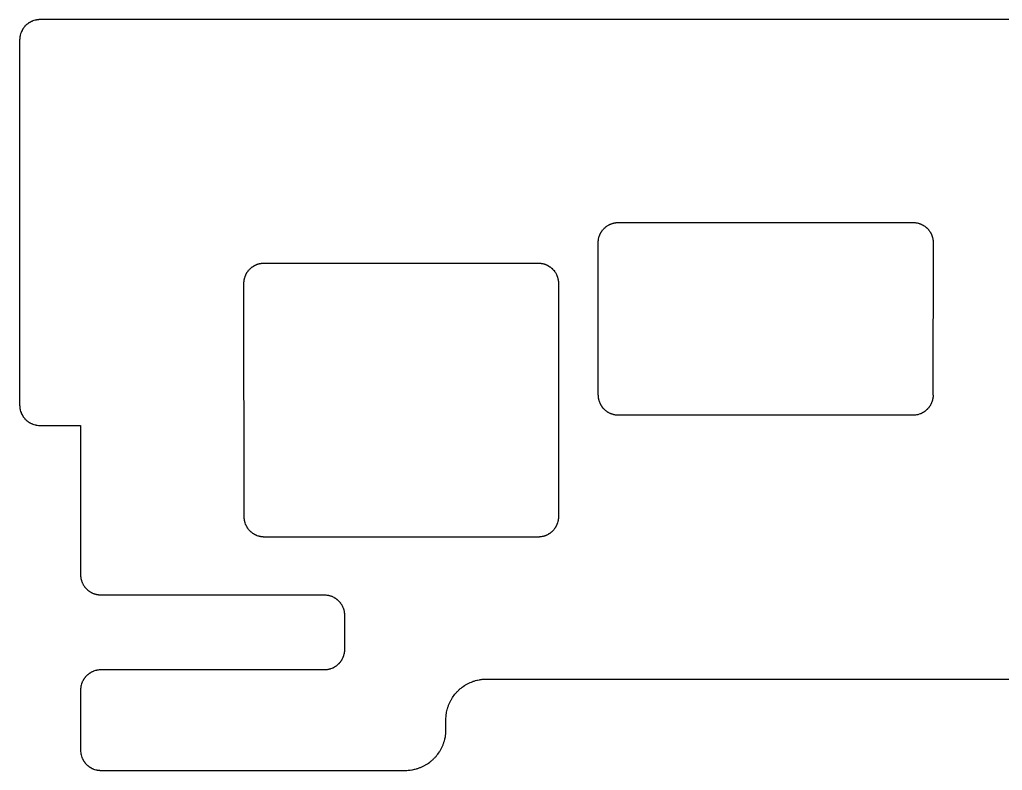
# Model space of a CAD drawing. Header units: metres. Extents: x -3 to 104, y 0 to 37.
# Drawn here: x -3 to 45.41, y 0 to 37 of the extents above; entities that cross this region are included whole.
import ezdxf

# ---------------------------------------------------------------- set-up
doc = ezdxf.new("R2010")
doc.units = ezdxf.units.M

msp = doc.modelspace()

# ---------------------------------------------------------------- linework, layer by layer
for p, q in [((-2.60156, 36.7988), (-2.62891, 36.7773)), ((-2.58789, 36.8086), (-2.60156, 36.7988)), ((-2.57324, 36.8193), (-2.58789, 36.8086)), ((-2.55957, 36.8291), (-2.57324, 36.8193)), ((-2.54492, 36.8389), (-2.55957, 36.8291)), ((-2.53027, 36.8477), (-2.54492, 36.8389)), ((-2.51465, 36.8574), (-2.53027, 36.8477)), ((-2.5, 36.8662), (-2.51465, 36.8574)), ((-2.48438, 36.875), (-2.5, 36.8662)), ((-2.46973, 36.8828), (-2.48438, 36.875)), ((-2.42285, 36.9062), (-2.46973, 36.8828)), ((-2.40625, 36.9131), (-2.42285, 36.9062)), ((-2.39062, 36.9209), (-2.40625, 36.9131)), ((-2.375, 36.9268), (-2.39062, 36.9209)), ((-2.3584, 36.9336), (-2.375, 36.9268)), ((-2.30859, 36.9512), (-2.3584, 36.9336)), ((-2.24219, 36.9707), (-2.30859, 36.9512)), ((-2.22461, 36.9746), (-2.24219, 36.9707)), ((-2.20801, 36.9785), (-2.22461, 36.9746)), ((-2.19043, 36.9814), (-2.20801, 36.9785)), ((-2.17383, 36.9844), (-2.19043, 36.9814)), ((-2.15625, 36.9873), (-2.17383, 36.9844)), ((-2.13965, 36.9902), (-2.15625, 36.9873)), ((-2.06934, 36.998), (-2.13965, 36.9902)), ((-2.05273, 36.999), (-2.06934, 36.998)), ((-2.03516, 36.999), (-2.05273, 36.999)), ((-2.01758, 37), (-2.03516, 36.999)), ((103.018, 37), (-2.01758, 37)), ((-2.95117, 36.3086), (-2.9707, 36.2422)), ((-2.93359, 36.3584), (-2.95117, 36.3086)), ((-2.92676, 36.375), (-2.93359, 36.3584)), ((-2.9209, 36.3906), (-2.92676, 36.375)), ((-2.91309, 36.4062), (-2.9209, 36.3906)), ((-2.90625, 36.4229), (-2.91309, 36.4062)), ((-2.88281, 36.4697), (-2.90625, 36.4229)), ((-2.875, 36.4844), (-2.88281, 36.4697)), ((-2.86621, 36.5), (-2.875, 36.4844)), ((-2.85742, 36.5146), (-2.86621, 36.5)), ((-2.84766, 36.5303), (-2.85742, 36.5146)), ((-2.83887, 36.5449), (-2.84766, 36.5303)), ((-2.8291, 36.5596), (-2.83887, 36.5449)), ((-2.81934, 36.5732), (-2.8291, 36.5596)), ((-2.80859, 36.5879), (-2.81934, 36.5732)), ((-2.79883, 36.6016), (-2.80859, 36.5879)), ((-2.77734, 36.6289), (-2.79883, 36.6016)), ((-2.76562, 36.6426), (-2.77734, 36.6289)), ((-2.75488, 36.6562), (-2.76562, 36.6426)), ((-2.71973, 36.6943), (-2.75488, 36.6562)), ((-2.69434, 36.7197), (-2.71973, 36.6943)), ((-2.65625, 36.7549), (-2.69434, 36.7197)), ((-2.64258, 36.7656), (-2.65625, 36.7549)), ((-2.62891, 36.7773), (-2.64258, 36.7656)), ((-2.99902, 36.0352), (-3, 36.0176)), ((-3, 36.0176), (-3, 17.9824)), ((-2.99805, 36.0693), (-2.99902, 36.0527)), ((-2.99902, 36.0527), (-2.99902, 36.0352)), ((-2.99023, 36.1396), (-2.99805, 36.0693)), ((-2.9873, 36.1562), (-2.99023, 36.1396)), ((-2.98438, 36.1738), (-2.9873, 36.1562)), ((-2.98145, 36.1904), (-2.98438, 36.1738)), ((-2.97852, 36.208), (-2.98145, 36.1904)), ((-2.97461, 36.2246), (-2.97852, 36.208)), ((-2.9707, 36.2422), (-2.97461, 36.2246)), ((25.6982, 26.6055), (25.7197, 26.6328)), ((25.7197, 26.6328), (25.7305, 26.6455)), ((25.7305, 26.6455), (25.7422, 26.6592)), ((25.7422, 26.6592), (25.7529, 26.6719)), ((25.7529, 26.6719), (25.7764, 26.6973)), ((25.7764, 26.6973), (25.8008, 26.7217)), ((25.8008, 26.7217), (25.8389, 26.7568)), ((25.8389, 26.7568), (25.8516, 26.7676)), ((25.8516, 26.7676), (25.8789, 26.7891)), ((25.8789, 26.7891), (25.8916, 26.7998)), ((25.8916, 26.7998), (25.9062, 26.8105)), ((25.9062, 26.8105), (25.9336, 26.8301)), ((25.9336, 26.8301), (25.9482, 26.8398)), ((25.9482, 26.8398), (26.0068, 26.875)), ((26.0068, 26.875), (26.0225, 26.8838)), ((26.0225, 26.8838), (26.0371, 26.8916)), ((26.0371, 26.8916), (26.0527, 26.8994)), ((26.0527, 26.8994), (26.0684, 26.9062)), ((26.0684, 26.9062), (26.084, 26.9141)), ((26.084, 26.9141), (26.1152, 26.9277)), ((26.1152, 26.9277), (26.1318, 26.9336)), ((26.1318, 26.9336), (26.1475, 26.9395)), ((26.1475, 26.9395), (26.1807, 26.9512)), ((26.1807, 26.9512), (26.1963, 26.9561)), ((26.1963, 26.9561), (26.2295, 26.9658)), ((26.2295, 26.9658), (26.2461, 26.9697)), ((26.2461, 26.9697), (26.2627, 26.9746)), ((26.2627, 26.9746), (26.2803, 26.9775)), ((26.2803, 26.9775), (26.2969, 26.9814)), ((26.2969, 26.9814), (26.3301, 26.9873)), ((26.3301, 26.9873), (26.3477, 26.9902)), ((26.3477, 26.9902), (26.3643, 26.9922)), ((26.3643, 26.9922), (26.3818, 26.9941)), ((26.3818, 26.9941), (26.3984, 26.9961)), ((26.3984, 26.9961), (26.416, 26.9971)), ((26.416, 26.9971), (26.4336, 26.999)), ((26.4336, 26.999), (26.4502, 26.999)), ((26.4502, 26.999), (26.4678, 27)), ((26.4678, 27), (41.0342, 27)), ((41.0342, 27), (41.0508, 26.999)), ((41.0508, 26.999), (41.0684, 26.999)), ((41.0684, 26.999), (41.085, 26.9971)), ((41.085, 26.9971), (41.1016, 26.9961)), ((41.1016, 26.9961), (41.1191, 26.9941)), ((41.1191, 26.9941), (41.1523, 26.9902)), ((41.1523, 26.9902), (41.1689, 26.9873)), ((41.1689, 26.9873), (41.1865, 26.9854)), ((41.1865, 26.9854), (41.2031, 26.9814)), ((41.2031, 26.9814), (41.2197, 26.9785)), ((41.2197, 26.9785), (41.2695, 26.9668)), ((41.2695, 26.9668), (41.2852, 26.9619)), ((41.2852, 26.9619), (41.3184, 26.9521)), ((41.3184, 26.9521), (41.334, 26.9463)), ((41.334, 26.9463), (41.3506, 26.9414)), ((41.3506, 26.9414), (41.3662, 26.9346)), ((41.3662, 26.9346), (41.3818, 26.9287)), ((41.3818, 26.9287), (41.3975, 26.9219)), ((41.3975, 26.9219), (41.4131, 26.916)), ((41.4131, 26.916), (41.4287, 26.9082)), ((41.4287, 26.9082), (41.4443, 26.9014)), ((41.4443, 26.9014), (41.46, 26.8936)), ((41.46, 26.8936), (41.4893, 26.8779)), ((41.4893, 26.8779), (41.5049, 26.8691)), ((41.5049, 26.8691), (41.5195, 26.8613)), ((41.5195, 26.8613), (41.5342, 26.8525)), ((41.5342, 26.8525), (41.5479, 26.8428)), ((41.5479, 26.8428), (41.5625, 26.834)), ((41.5625, 26.834), (41.5898, 26.8145)), ((41.5898, 26.8145), (41.6035, 26.8037)), ((41.6035, 26.8037), (41.6172, 26.7939)), ((41.6172, 26.7939), (41.6445, 26.7725)), ((41.6445, 26.7725), (41.6572, 26.7617)), ((41.6572, 26.7617), (41.6699, 26.75)), ((41.6699, 26.75), (41.6826, 26.7393)), ((41.6826, 26.7393), (41.6953, 26.7275)), ((41.6953, 26.7275), (41.707, 26.7158)), ((41.707, 26.7158), (41.7188, 26.7031)), ((41.7188, 26.7031), (41.7305, 26.6914)), ((41.7305, 26.6914), (41.7539, 26.666)), ((41.7539, 26.666), (41.7646, 26.6533)), ((41.7646, 26.6533), (41.7754, 26.6396)), ((41.7754, 26.6396), (41.7861, 26.627)), ((41.7861, 26.627), (41.8076, 26.5996)), ((25.5088, 26.1318), (25.5107, 26.1484)), ((25.5107, 26.1484), (25.5137, 26.166)), ((25.5137, 26.166), (25.5195, 26.1992)), ((25.5195, 26.1992), (25.5225, 26.2168)), ((25.5225, 26.2168), (25.5303, 26.25)), ((25.5303, 26.25), (25.5352, 26.2666)), ((25.5352, 26.2666), (25.5391, 26.2832)), ((25.5391, 26.2832), (25.5488, 26.3164)), ((25.5488, 26.3164), (25.5547, 26.333)), ((25.5547, 26.333), (25.5605, 26.3486)), ((25.5605, 26.3486), (25.5664, 26.3652)), ((25.5664, 26.3652), (25.5723, 26.3809)), ((25.5723, 26.3809), (25.5791, 26.3965)), ((25.5791, 26.3965), (25.5859, 26.4131)), ((25.5859, 26.4131), (25.5928, 26.4287)), ((25.5928, 26.4287), (25.6006, 26.4443)), ((25.6006, 26.4443), (25.6084, 26.459)), ((25.6084, 26.459), (25.6162, 26.4746)), ((25.6162, 26.4746), (25.624, 26.4893)), ((25.624, 26.4893), (25.6328, 26.5049)), ((25.6328, 26.5049), (25.6592, 26.5488)), ((25.6592, 26.5488), (25.6689, 26.5635)), ((25.6689, 26.5635), (25.6787, 26.5771)), ((25.6787, 26.5771), (25.6885, 26.5918)), ((25.6885, 26.5918), (25.6982, 26.6055)), ((41.8076, 26.5996), (41.8271, 26.5723)), ((41.8271, 26.5723), (41.8369, 26.5576)), ((41.8369, 26.5576), (41.8457, 26.5439)), ((41.8457, 26.5439), (41.8721, 26.5)), ((41.8721, 26.5), (41.8799, 26.4854)), ((41.8799, 26.4854), (41.8887, 26.4697)), ((41.8887, 26.4697), (41.8965, 26.4551)), ((41.8965, 26.4551), (41.9033, 26.4395)), ((41.9033, 26.4395), (41.9111, 26.4238)), ((41.9111, 26.4238), (41.918, 26.4082)), ((41.918, 26.4082), (41.9238, 26.3926)), ((41.9238, 26.3926), (41.9307, 26.377)), ((41.9307, 26.377), (41.9424, 26.3457)), ((41.9424, 26.3457), (41.9482, 26.3291)), ((41.9482, 26.3291), (41.9531, 26.3135)), ((41.9531, 26.3135), (41.959, 26.2969)), ((41.959, 26.2969), (41.9629, 26.2803)), ((41.9629, 26.2803), (41.9678, 26.2637)), ((41.9678, 26.2637), (41.9717, 26.248)), ((41.9717, 26.248), (41.9795, 26.2148)), ((41.9795, 26.2148), (41.9824, 26.1973)), ((41.9824, 26.1973), (41.9912, 26.1475)), ((41.9912, 26.1475), (41.9932, 26.1309)), ((25.5, 18.5), (25.502, 26.0459)), ((25.502, 26.0459), (25.5029, 26.0635)), ((25.5029, 26.0635), (25.5039, 26.0801)), ((25.5039, 26.0801), (25.5049, 26.0977)), ((25.5049, 26.0977), (25.5068, 26.1143)), ((25.5068, 26.1143), (25.5088, 26.1318)), ((42, 26.0283), (41.9912, 18.5)), ((41.9932, 26.1309), (41.9951, 26.1133)), ((41.9951, 26.1133), (41.9961, 26.0967)), ((41.9961, 26.0967), (41.998, 26.0801)), ((41.998, 26.0801), (41.999, 26.0625)), ((41.999, 26.0625), (41.999, 26.0459)), ((41.999, 26.0459), (42, 26.0283)), ((8.30469, 24.6709), (8.32812, 24.6963)), ((8.32812, 24.6963), (8.34082, 24.708)), ((8.34082, 24.708), (8.35254, 24.7207)), ((8.35254, 24.7207), (8.36523, 24.7324)), ((8.36523, 24.7324), (8.37891, 24.7441)), ((8.37891, 24.7441), (8.3916, 24.7559)), ((8.3916, 24.7559), (8.40527, 24.7676)), ((8.40527, 24.7676), (8.41797, 24.7783)), ((8.41797, 24.7783), (8.44531, 24.7998)), ((8.44531, 24.7998), (8.45996, 24.8105)), ((8.45996, 24.8105), (8.47363, 24.8203)), ((8.47363, 24.8203), (8.51758, 24.8496)), ((8.51758, 24.8496), (8.53223, 24.8584)), ((8.53223, 24.8584), (8.54785, 24.8672)), ((8.54785, 24.8672), (8.5625, 24.876)), ((8.5625, 24.876), (8.57812, 24.8838)), ((8.57812, 24.8838), (8.59375, 24.8926)), ((8.59375, 24.8926), (8.60938, 24.9004)), ((8.60938, 24.9004), (8.625, 24.9072)), ((8.625, 24.9072), (8.64062, 24.915)), ((8.64062, 24.915), (8.65723, 24.9219)), ((8.65723, 24.9219), (8.67285, 24.9287)), ((8.67285, 24.9287), (8.68945, 24.9346)), ((8.68945, 24.9346), (8.70508, 24.9414)), ((8.70508, 24.9414), (8.72168, 24.9473)), ((8.72168, 24.9473), (8.73828, 24.9521)), ((8.73828, 24.9521), (8.75488, 24.958)), ((8.75488, 24.958), (8.77148, 24.9629)), ((8.77148, 24.9629), (8.78906, 24.9668)), ((8.78906, 24.9668), (8.80566, 24.9717)), ((8.80566, 24.9717), (8.82227, 24.9756)), ((8.82227, 24.9756), (8.83984, 24.9795)), ((8.83984, 24.9795), (8.85645, 24.9834)), ((8.85645, 24.9834), (8.8916, 24.9893)), ((8.8916, 24.9893), (8.9082, 24.9912)), ((8.9082, 24.9912), (8.92578, 24.9941)), ((8.92578, 24.9941), (8.94336, 24.9961)), ((8.94336, 24.9961), (8.95996, 24.9971)), ((8.95996, 24.9971), (8.97754, 24.999)), ((8.97754, 24.999), (9.0127, 25.001)), ((9.0127, 25.001), (22.541, 25.002)), ((22.541, 25.002), (22.5586, 25.001)), ((22.5586, 25.001), (22.5762, 25.001)), ((22.5762, 25.001), (22.6289, 24.998)), ((22.6289, 24.998), (22.6455, 24.9961)), ((22.6455, 24.9961), (22.6807, 24.9922)), ((22.6807, 24.9922), (22.6982, 24.9893)), ((22.6982, 24.9893), (22.7148, 24.9863)), ((22.7148, 24.9863), (22.7324, 24.9834)), ((22.7324, 24.9834), (22.749, 24.9795)), ((22.749, 24.9795), (22.7666, 24.9756)), ((22.7666, 24.9756), (22.7998, 24.9678)), ((22.7998, 24.9678), (22.8174, 24.9629)), ((22.8174, 24.9629), (22.834, 24.958)), ((22.834, 24.958), (22.8506, 24.9521)), ((22.8506, 24.9521), (22.8672, 24.9473)), ((22.8672, 24.9473), (22.8838, 24.9414)), ((22.8838, 24.9414), (22.8994, 24.9346)), ((22.8994, 24.9346), (22.916, 24.9287)), ((22.916, 24.9287), (22.9326, 24.9219)), ((22.9326, 24.9219), (22.9639, 24.9082)), ((22.9639, 24.9082), (23.0107, 24.8848)), ((23.0107, 24.8848), (23.0264, 24.876)), ((23.0264, 24.876), (23.041, 24.8672)), ((23.041, 24.8672), (23.0566, 24.8584)), ((23.0566, 24.8584), (23.0713, 24.8496)), ((23.0713, 24.8496), (23.1152, 24.8203)), ((23.1152, 24.8203), (23.1289, 24.8105)), ((23.1289, 24.8105), (23.1436, 24.7998)), ((23.1436, 24.7998), (23.1846, 24.7676)), ((23.1846, 24.7676), (23.1973, 24.7559)), ((23.1973, 24.7559), (23.2109, 24.7441)), ((23.2109, 24.7441), (23.249, 24.709)), ((23.249, 24.709), (23.2842, 24.6709)), ((8.06641, 24.1924), (8.06934, 24.209)), ((8.06934, 24.209), (8.07324, 24.2266)), ((8.07324, 24.2266), (8.07715, 24.2432)), ((8.07715, 24.2432), (8.08203, 24.2598)), ((8.08203, 24.2598), (8.08594, 24.2773)), ((8.08594, 24.2773), (8.09082, 24.2939)), ((8.09082, 24.2939), (8.10254, 24.3271)), ((8.10254, 24.3271), (8.10742, 24.3438)), ((8.10742, 24.3438), (8.11426, 24.3594)), ((8.11426, 24.3594), (8.12012, 24.376)), ((8.12012, 24.376), (8.12695, 24.3916)), ((8.12695, 24.3916), (8.13379, 24.4082)), ((8.13379, 24.4082), (8.1416, 24.4238)), ((8.1416, 24.4238), (8.14844, 24.4395)), ((8.14844, 24.4395), (8.15625, 24.4551)), ((8.15625, 24.4551), (8.16504, 24.4707)), ((8.16504, 24.4707), (8.17285, 24.4863)), ((8.17285, 24.4863), (8.18164, 24.501)), ((8.18164, 24.501), (8.19043, 24.5166)), ((8.19043, 24.5166), (8.19922, 24.5312)), ((8.19922, 24.5312), (8.22852, 24.5752)), ((8.22852, 24.5752), (8.23828, 24.5889)), ((8.23828, 24.5889), (8.24902, 24.6035)), ((8.24902, 24.6035), (8.28125, 24.6445)), ((8.28125, 24.6445), (8.29297, 24.6572)), ((8.29297, 24.6572), (8.30469, 24.6709)), ((23.2842, 24.6709), (23.2959, 24.6572)), ((23.2959, 24.6572), (23.3076, 24.6445)), ((23.3076, 24.6445), (23.3398, 24.6035)), ((23.3398, 24.6035), (23.3506, 24.5889)), ((23.3506, 24.5889), (23.3604, 24.5752)), ((23.3604, 24.5752), (23.3896, 24.5312)), ((23.3896, 24.5312), (23.4072, 24.502)), ((23.4072, 24.502), (23.4248, 24.4707)), ((23.4248, 24.4707), (23.4404, 24.4395)), ((23.4404, 24.4395), (23.4473, 24.4238)), ((23.4473, 24.4238), (23.4551, 24.4082)), ((23.4551, 24.4082), (23.4619, 24.3926)), ((23.4619, 24.3926), (23.4688, 24.376)), ((23.4688, 24.376), (23.4746, 24.3594)), ((23.4746, 24.3594), (23.4814, 24.3438)), ((23.4814, 24.3438), (23.4873, 24.3271)), ((23.4873, 24.3271), (23.4922, 24.3105)), ((23.4922, 24.3105), (23.498, 24.2939)), ((23.498, 24.2939), (23.5078, 24.2607)), ((23.5078, 24.2607), (23.5117, 24.2432)), ((23.5117, 24.2432), (23.5156, 24.2266)), ((23.5156, 24.2266), (23.5195, 24.209)), ((23.5195, 24.209), (23.5234, 24.1924)), ((8.04785, 24.0361), (8.0498, 24.0713)), ((8.04785, 24.001), (8.04785, 24.0361)), ((8.05859, 12.4824), (8.04785, 24.001)), ((8.0498, 24.0713), (8.05176, 24.0889)), ((8.05176, 24.0889), (8.05273, 24.1055)), ((8.05273, 24.1055), (8.05469, 24.123)), ((8.05469, 24.123), (8.05762, 24.1406)), ((8.05762, 24.1406), (8.05957, 24.1582)), ((8.05957, 24.1582), (8.0625, 24.1748)), ((8.0625, 24.1748), (8.06641, 24.1924)), ((23.5234, 24.1924), (23.5264, 24.1748)), ((23.5264, 24.1748), (23.5293, 24.1582)), ((23.5293, 24.1582), (23.5312, 24.1406)), ((23.5312, 24.1406), (23.5342, 24.123)), ((23.5342, 24.123), (23.5361, 24.1064)), ((23.5361, 24.1064), (23.5381, 24.0889)), ((23.5381, 24.0889), (23.541, 24.0361)), ((23.541, 24.0361), (23.542, 12.4648)), ((25.5068, 18.5), (25.5, 18.5)), ((25.5068, 18.4648), (25.5068, 18.5)), ((25.5078, 18.4473), (25.5068, 18.4648)), ((25.5088, 18.4307), (25.5078, 18.4473)), ((25.5107, 18.4131), (25.5088, 18.4307)), ((25.5117, 18.3955), (25.5107, 18.4131)), ((25.5137, 18.3779), (25.5117, 18.3955)), ((41.9941, 18.4131), (41.9883, 18.3604)), ((41.9912, 18.5), (41.998, 18.5)), ((41.9951, 18.4307), (41.9941, 18.4131)), ((41.9961, 18.4473), (41.9951, 18.4307)), ((41.998, 18.4824), (41.9961, 18.4473)), ((41.998, 18.5), (41.998, 18.4824)), ((-3, 17.9824), (-2.99902, 17.9648)), ((-2.99902, 17.9648), (-2.99902, 17.9473)), ((-2.99902, 17.9473), (-2.99805, 17.9307)), ((-2.99805, 17.9307), (-2.99023, 17.8604)), ((25.5166, 18.3604), (25.5137, 18.3779)), ((25.5186, 18.3438), (25.5166, 18.3604)), ((25.5215, 18.3262), (25.5186, 18.3438)), ((25.5254, 18.3096), (25.5215, 18.3262)), ((25.5283, 18.292), (25.5254, 18.3096)), ((25.5322, 18.2754), (25.5283, 18.292)), ((25.5361, 18.2578), (25.5322, 18.2754)), ((25.541, 18.2412), (25.5361, 18.2578)), ((25.5449, 18.2246), (25.541, 18.2412)), ((25.5498, 18.208), (25.5449, 18.2246)), ((25.5615, 18.1748), (25.5498, 18.208)), ((25.5664, 18.1582), (25.5615, 18.1748)), ((25.5732, 18.1416), (25.5664, 18.1582)), ((25.5791, 18.125), (25.5732, 18.1416)), ((25.5928, 18.0938), (25.5791, 18.125)), ((25.6006, 18.0771), (25.5928, 18.0938)), ((25.6074, 18.0615), (25.6006, 18.0771)), ((25.6152, 18.0459), (25.6074, 18.0615)), ((25.624, 18.0303), (25.6152, 18.0459)), ((25.6318, 18.0156), (25.624, 18.0303)), ((25.6406, 18), (25.6318, 18.0156)), ((25.6494, 17.9854), (25.6406, 18)), ((25.6582, 17.9697), (25.6494, 17.9854)), ((25.6777, 17.9404), (25.6582, 17.9697)), ((25.6875, 17.9268), (25.6777, 17.9404)), ((25.6973, 17.9121), (25.6875, 17.9268)), ((25.7402, 17.8574), (25.6973, 17.9121)), ((41.8066, 17.9121), (41.7969, 17.8984)), ((41.8174, 17.9268), (41.8066, 17.9121)), ((41.8271, 17.9404), (41.8174, 17.9268)), ((41.8369, 17.9551), (41.8271, 17.9404)), ((41.8457, 17.9697), (41.8369, 17.9551)), ((41.8555, 17.9854), (41.8457, 17.9697)), ((41.8643, 18), (41.8555, 17.9854)), ((41.8721, 18.0156), (41.8643, 18)), ((41.8809, 18.0303), (41.8721, 18.0156)), ((41.9043, 18.0771), (41.8809, 18.0303)), ((41.9111, 18.0938), (41.9043, 18.0771)), ((41.9248, 18.125), (41.9111, 18.0938)), ((41.9316, 18.1416), (41.9248, 18.125)), ((41.9492, 18.1914), (41.9316, 18.1416)), ((41.9639, 18.2412), (41.9492, 18.1914)), ((41.9678, 18.2578), (41.9639, 18.2412)), ((41.9727, 18.2754), (41.9678, 18.2578)), ((41.9756, 18.292), (41.9727, 18.2754)), ((41.9795, 18.3096), (41.9756, 18.292)), ((41.9824, 18.3262), (41.9795, 18.3096)), ((41.9854, 18.3438), (41.9824, 18.3262)), ((41.9883, 18.3604), (41.9854, 18.3438)), ((-2.99023, 17.8604), (-2.9873, 17.8438)), ((-2.9873, 17.8438), (-2.98438, 17.8262)), ((-2.98438, 17.8262), (-2.98145, 17.8096)), ((-2.98145, 17.8096), (-2.97852, 17.792)), ((-2.97852, 17.792), (-2.97461, 17.7754)), ((-2.97461, 17.7754), (-2.9707, 17.7578)), ((-2.9707, 17.7578), (-2.95117, 17.6914)), ((-2.95117, 17.6914), (-2.93359, 17.6416)), ((-2.93359, 17.6416), (-2.92676, 17.625)), ((-2.92676, 17.625), (-2.9209, 17.6094)), ((-2.9209, 17.6094), (-2.91309, 17.5938)), ((-2.91309, 17.5938), (-2.90625, 17.5771)), ((-2.90625, 17.5771), (-2.88281, 17.5303)), ((-2.88281, 17.5303), (-2.875, 17.5156)), ((-2.875, 17.5156), (-2.86621, 17.5)), ((-2.86621, 17.5), (-2.85742, 17.4854)), ((-2.85742, 17.4854), (-2.84766, 17.4697)), ((-2.84766, 17.4697), (-2.83887, 17.4551)), ((-2.83887, 17.4551), (-2.8291, 17.4404)), ((-2.8291, 17.4404), (-2.81934, 17.4268)), ((25.752, 17.8438), (25.7402, 17.8574)), ((25.7871, 17.8057), (25.752, 17.8438)), ((25.7998, 17.793), (25.7871, 17.8057)), ((25.8115, 17.7803), (25.7998, 17.793)), ((25.8242, 17.7686), (25.8115, 17.7803)), ((25.8379, 17.7568), (25.8242, 17.7686)), ((25.8506, 17.7451), (25.8379, 17.7568)), ((25.8643, 17.7344), (25.8506, 17.7451)), ((25.877, 17.7227), (25.8643, 17.7344)), ((25.9043, 17.7012), (25.877, 17.7227)), ((25.9189, 17.6914), (25.9043, 17.7012)), ((25.9326, 17.6807), (25.9189, 17.6914)), ((25.9619, 17.6611), (25.9326, 17.6807)), ((25.9766, 17.6523), (25.9619, 17.6611)), ((25.9912, 17.6426), (25.9766, 17.6523)), ((26.0068, 17.6338), (25.9912, 17.6426)), ((26.0215, 17.625), (26.0068, 17.6338)), ((26.084, 17.5938), (26.0215, 17.625)), ((26.0996, 17.5869), (26.084, 17.5938)), ((26.1162, 17.5791), (26.0996, 17.5869)), ((26.1318, 17.5732), (26.1162, 17.5791)), ((26.1484, 17.5664), (26.1318, 17.5732)), ((26.165, 17.5605), (26.1484, 17.5664)), ((26.1807, 17.5547), (26.165, 17.5605)), ((26.1973, 17.5488), (26.1807, 17.5547)), ((26.2305, 17.5391), (26.1973, 17.5488)), ((26.248, 17.5342), (26.2305, 17.5391)), ((26.2646, 17.5293), (26.248, 17.5342)), ((26.2812, 17.5254), (26.2646, 17.5293)), ((26.2988, 17.5215), (26.2812, 17.5254)), ((26.3154, 17.5186), (26.2988, 17.5215)), ((26.3506, 17.5127), (26.3154, 17.5186)), ((26.3672, 17.5098), (26.3506, 17.5127)), ((26.4023, 17.5059), (26.3672, 17.5098)), ((26.4189, 17.5039), (26.4023, 17.5059)), ((26.4365, 17.502), (26.4189, 17.5039)), ((26.4541, 17.501), (26.4365, 17.502)), ((26.4717, 17.501), (26.4541, 17.501)), ((26.4893, 17.5), (26.4717, 17.501)), ((41.0156, 17.5), (26.4893, 17.5)), ((41.0332, 17.501), (41.0156, 17.5)), ((41.0498, 17.501), (41.0332, 17.501)), ((41.0674, 17.502), (41.0498, 17.501)), ((41.1201, 17.5078), (41.0674, 17.502)), ((41.1367, 17.5098), (41.1201, 17.5078)), ((41.1719, 17.5156), (41.1367, 17.5098)), ((41.1885, 17.5186), (41.1719, 17.5156)), ((41.2061, 17.5215), (41.1885, 17.5186)), ((41.2227, 17.5254), (41.2061, 17.5215)), ((41.2402, 17.5293), (41.2227, 17.5254)), ((41.3066, 17.5488), (41.2402, 17.5293)), ((41.3564, 17.5664), (41.3066, 17.5488)), ((41.3721, 17.5732), (41.3564, 17.5664)), ((41.3887, 17.5791), (41.3721, 17.5732)), ((41.4043, 17.5869), (41.3887, 17.5791)), ((41.4209, 17.5938), (41.4043, 17.5869)), ((41.4678, 17.6172), (41.4209, 17.5938)), ((41.4824, 17.625), (41.4678, 17.6172)), ((41.498, 17.6338), (41.4824, 17.625)), ((41.5127, 17.6426), (41.498, 17.6338)), ((41.5273, 17.6523), (41.5127, 17.6426)), ((41.543, 17.6611), (41.5273, 17.6523)), ((41.5566, 17.6709), (41.543, 17.6611)), ((41.5713, 17.6807), (41.5566, 17.6709)), ((41.5859, 17.6914), (41.5713, 17.6807)), ((41.5996, 17.7012), (41.5859, 17.6914)), ((41.627, 17.7227), (41.5996, 17.7012)), ((41.6406, 17.7344), (41.627, 17.7227)), ((41.6543, 17.7451), (41.6406, 17.7344)), ((41.6924, 17.7803), (41.6543, 17.7451)), ((41.7051, 17.793), (41.6924, 17.7803)), ((41.7168, 17.8057), (41.7051, 17.793)), ((41.7295, 17.8184), (41.7168, 17.8057)), ((41.7529, 17.8438), (41.7295, 17.8184)), ((41.7637, 17.8574), (41.7529, 17.8438)), ((41.7754, 17.8711), (41.7637, 17.8574)), ((41.7969, 17.8984), (41.7754, 17.8711)), ((-2.81934, 17.4268), (-2.80859, 17.4121)), ((-2.80859, 17.4121), (-2.79883, 17.3984)), ((-2.79883, 17.3984), (-2.77734, 17.3711)), ((-2.77734, 17.3711), (-2.76562, 17.3574)), ((-2.76562, 17.3574), (-2.75488, 17.3438)), ((-2.75488, 17.3438), (-2.71973, 17.3057)), ((-2.71973, 17.3057), (-2.69434, 17.2803)), ((-2.69434, 17.2803), (-2.65625, 17.2451)), ((-2.65625, 17.2451), (-2.64258, 17.2344)), ((-2.64258, 17.2344), (-2.62891, 17.2227)), ((-2.62891, 17.2227), (-2.60156, 17.2012)), ((-2.60156, 17.2012), (-2.58789, 17.1914)), ((-2.58789, 17.1914), (-2.57324, 17.1807)), ((-2.57324, 17.1807), (-2.55957, 17.1709)), ((-2.55957, 17.1709), (-2.54492, 17.1611)), ((-2.54492, 17.1611), (-2.53027, 17.1523)), ((-2.53027, 17.1523), (-2.51465, 17.1426)), ((-2.51465, 17.1426), (-2.5, 17.1338)), ((-2.5, 17.1338), (-2.48438, 17.125)), ((-2.48438, 17.125), (-2.46973, 17.1172)), ((-2.46973, 17.1172), (-2.42285, 17.0938)), ((-2.42285, 17.0938), (-2.40625, 17.0869)), ((-2.40625, 17.0869), (-2.39062, 17.0791)), ((-2.39062, 17.0791), (-2.375, 17.0732)), ((-2.375, 17.0732), (-2.3584, 17.0664)), ((-2.3584, 17.0664), (-2.30859, 17.0488)), ((-2.30859, 17.0488), (-2.24219, 17.0293)), ((-2.24219, 17.0293), (-2.22461, 17.0254)), ((-2.22461, 17.0254), (-2.20801, 17.0215)), ((-2.20801, 17.0215), (-2.19043, 17.0186)), ((-2.19043, 17.0186), (-2.17383, 17.0156)), ((-2.17383, 17.0156), (-2.15625, 17.0127)), ((-2.15625, 17.0127), (-2.13965, 17.0098)), ((-2.13965, 17.0098), (-2.06934, 17.002)), ((-2.06934, 17.002), (-2.05273, 17.001)), ((-2.05273, 17.001), (-2.03516, 17.001)), ((-2.03516, 17.001), (-2.01758, 17)), ((-2.01758, 17), (0, 17)), ((0, 17), (0, 9.63281)), ((8.06055, 12.4473), (8.05859, 12.4824)), ((8.06152, 12.4307), (8.06055, 12.4473)), ((8.0625, 12.4131), (8.06152, 12.4307)), ((8.06836, 12.3604), (8.0625, 12.4131)), ((8.07129, 12.3438), (8.06836, 12.3604)), ((8.07422, 12.3262), (8.07129, 12.3438)), ((8.07715, 12.3096), (8.07422, 12.3262)), ((8.08105, 12.292), (8.07715, 12.3096)), ((8.08496, 12.2754), (8.08105, 12.292)), ((8.08887, 12.2578), (8.08496, 12.2754)), ((8.09277, 12.2412), (8.08887, 12.2578)), ((8.10742, 12.1914), (8.09277, 12.2412)), ((8.125, 12.1416), (8.10742, 12.1914)), ((8.13184, 12.125), (8.125, 12.1416)), ((8.14551, 12.0938), (8.13184, 12.125)), ((23.4697, 12.125), (23.4561, 12.0938)), ((23.4932, 12.1914), (23.4697, 12.125)), ((23.5127, 12.2578), (23.4932, 12.1914)), ((23.5166, 12.2754), (23.5127, 12.2578)), ((23.5205, 12.292), (23.5166, 12.2754)), ((23.5234, 12.3096), (23.5205, 12.292)), ((23.5273, 12.3262), (23.5234, 12.3096)), ((23.5303, 12.3438), (23.5273, 12.3262)), ((23.5322, 12.3604), (23.5303, 12.3438)), ((23.5352, 12.3779), (23.5322, 12.3604)), ((23.5371, 12.3955), (23.5352, 12.3779)), ((23.5381, 12.4131), (23.5371, 12.3955)), ((23.54, 12.4307), (23.5381, 12.4131)), ((23.541, 12.4473), (23.54, 12.4307)), ((23.542, 12.4648), (23.541, 12.4473)), ((8.15234, 12.0771), (8.14551, 12.0938)), ((8.17578, 12.0303), (8.15234, 12.0771)), ((8.18457, 12.0156), (8.17578, 12.0303)), ((8.19238, 12), (8.18457, 12.0156)), ((8.20215, 11.9854), (8.19238, 12)), ((8.21094, 11.9697), (8.20215, 11.9854)), ((8.21973, 11.9551), (8.21094, 11.9697)), ((8.22949, 11.9404), (8.21973, 11.9551)), ((8.23926, 11.9268), (8.22949, 11.9404)), ((8.25, 11.9121), (8.23926, 11.9268)), ((8.25977, 11.8984), (8.25, 11.9121)), ((8.28125, 11.8711), (8.25977, 11.8984)), ((8.29297, 11.8574), (8.28125, 11.8711)), ((8.30371, 11.8438), (8.29297, 11.8574)), ((8.32715, 11.8184), (8.30371, 11.8438)), ((8.33984, 11.8057), (8.32715, 11.8184)), ((8.35156, 11.793), (8.33984, 11.8057)), ((8.36426, 11.7803), (8.35156, 11.793)), ((8.40234, 11.7451), (8.36426, 11.7803)), ((8.41602, 11.7344), (8.40234, 11.7451)), ((8.42969, 11.7227), (8.41602, 11.7344)), ((8.45703, 11.7012), (8.42969, 11.7227)), ((8.4707, 11.6914), (8.45703, 11.7012)), ((8.48535, 11.6807), (8.4707, 11.6914)), ((8.51465, 11.6611), (8.48535, 11.6807)), ((8.5293, 11.6523), (8.51465, 11.6611)), ((8.54395, 11.6426), (8.5293, 11.6523)), ((8.55859, 11.6338), (8.54395, 11.6426)), ((8.57422, 11.625), (8.55859, 11.6338)), ((8.58984, 11.6172), (8.57422, 11.625)), ((23.0273, 11.625), (22.9648, 11.5938)), ((23.042, 11.6338), (23.0273, 11.625)), ((23.0576, 11.6426), (23.042, 11.6338)), ((23.0723, 11.6523), (23.0576, 11.6426)), ((23.0869, 11.6611), (23.0723, 11.6523)), ((23.1016, 11.6709), (23.0869, 11.6611)), ((23.1152, 11.6807), (23.1016, 11.6709)), ((23.1299, 11.6914), (23.1152, 11.6807)), ((23.1436, 11.7012), (23.1299, 11.6914)), ((23.1582, 11.7119), (23.1436, 11.7012)), ((23.1719, 11.7227), (23.1582, 11.7119)), ((23.1846, 11.7344), (23.1719, 11.7227)), ((23.1982, 11.7451), (23.1846, 11.7344)), ((23.2109, 11.7568), (23.1982, 11.7451)), ((23.2246, 11.7686), (23.2109, 11.7568)), ((23.2617, 11.8057), (23.2246, 11.7686)), ((23.2969, 11.8438), (23.2617, 11.8057)), ((23.3086, 11.8574), (23.2969, 11.8438)), ((23.3516, 11.9121), (23.3086, 11.8574)), ((23.3613, 11.9268), (23.3516, 11.9121)), ((23.3711, 11.9404), (23.3613, 11.9268)), ((23.3906, 11.9697), (23.3711, 11.9404)), ((23.3994, 11.9854), (23.3906, 11.9697)), ((23.4082, 12), (23.3994, 11.9854)), ((23.417, 12.0156), (23.4082, 12)), ((23.4248, 12.0303), (23.417, 12.0156)), ((23.4336, 12.0459), (23.4248, 12.0303)), ((23.4414, 12.0615), (23.4336, 12.0459)), ((23.4482, 12.0771), (23.4414, 12.0615)), ((23.4561, 12.0938), (23.4482, 12.0771)), ((8.60449, 11.6094), (8.58984, 11.6172)), ((8.62012, 11.6016), (8.60449, 11.6094)), ((8.63672, 11.5938), (8.62012, 11.6016)), ((8.65234, 11.5869), (8.63672, 11.5938)), ((8.66797, 11.5791), (8.65234, 11.5869)), ((8.68457, 11.5732), (8.66797, 11.5791)), ((8.7002, 11.5664), (8.68457, 11.5732)), ((8.75, 11.5488), (8.7002, 11.5664)), ((8.7998, 11.5342), (8.75, 11.5488)), ((8.81738, 11.5293), (8.7998, 11.5342)), ((8.85059, 11.5215), (8.81738, 11.5293)), ((8.86816, 11.5186), (8.85059, 11.5215)), ((8.88477, 11.5156), (8.86816, 11.5186)), ((8.91992, 11.5098), (8.88477, 11.5156)), ((8.93652, 11.5078), (8.91992, 11.5098)), ((8.98926, 11.502), (8.93652, 11.5078)), ((9.00684, 11.501), (8.98926, 11.502)), ((9.02441, 11.501), (9.00684, 11.501)), ((9.04102, 11.5), (9.02441, 11.501)), ((22.5596, 11.5), (9.04102, 11.5)), ((22.5771, 11.501), (22.5596, 11.5)), ((22.5947, 11.501), (22.5771, 11.501)), ((22.6123, 11.502), (22.5947, 11.501)), ((22.6289, 11.5039), (22.6123, 11.502)), ((22.6816, 11.5098), (22.6289, 11.5039)), ((22.6982, 11.5127), (22.6816, 11.5098)), ((22.7334, 11.5186), (22.6982, 11.5127)), ((22.75, 11.5215), (22.7334, 11.5186)), ((22.7666, 11.5254), (22.75, 11.5215)), ((22.7842, 11.5293), (22.7666, 11.5254)), ((22.8174, 11.5391), (22.7842, 11.5293)), ((22.835, 11.5439), (22.8174, 11.5391)), ((22.8516, 11.5488), (22.835, 11.5439)), ((22.8682, 11.5547), (22.8516, 11.5488)), ((22.8838, 11.5605), (22.8682, 11.5547)), ((22.9004, 11.5664), (22.8838, 11.5605)), ((22.917, 11.5732), (22.9004, 11.5664)), ((22.9326, 11.5791), (22.917, 11.5732)), ((22.9492, 11.5869), (22.9326, 11.5791)), ((22.9648, 11.5938), (22.9492, 11.5869)), ((0, 9.63281), (0.000977, 9.61523)), ((0.000977, 9.61523), (0.000977, 9.59766)), ((0.000977, 9.59766), (0.001953, 9.58008)), ((0.001953, 9.58008), (0.003906, 9.5625)), ((0.003906, 9.5625), (0.005859, 9.5459)), ((0.005859, 9.5459), (0.009766, 9.51074)), ((0.009766, 9.51074), (0.012695, 9.49316)), ((0.012695, 9.49316), (0.015625, 9.47656)), ((0.015625, 9.47656), (0.018555, 9.45898)), ((0.018555, 9.45898), (0.021484, 9.44238)), ((0.021484, 9.44238), (0.025391, 9.4248)), ((0.025391, 9.4248), (0.029297, 9.4082)), ((0.029297, 9.4082), (0.03418, 9.3916)), ((0.03418, 9.3916), (0.039062, 9.37402)), ((0.039062, 9.37402), (0.048828, 9.34082)), ((0.048828, 9.34082), (0.060547, 9.30762)), ((0.060547, 9.30762), (0.066406, 9.29199)), ((0.066406, 9.29199), (0.073242, 9.27539)), ((0.073242, 9.27539), (0.079102, 9.25879)), ((0.079102, 9.25879), (0.086914, 9.24316)), ((0.086914, 9.24316), (0.09375, 9.22754)), ((0.09375, 9.22754), (0.125, 9.16504)), ((0.125, 9.16504), (0.133789, 9.15039)), ((0.133789, 9.15039), (0.142578, 9.13477)), ((0.142578, 9.13477), (0.152344, 9.12012)), ((0.152344, 9.12012), (0.161133, 9.10547)), ((0.161133, 9.10547), (0.180664, 9.07617)), ((0.180664, 9.07617), (0.191406, 9.0625)), ((0.191406, 9.0625), (0.201172, 9.04785)), ((0.201172, 9.04785), (0.222656, 9.02051)), ((0.222656, 9.02051), (0.234375, 9.00684)), ((0.234375, 9.00684), (0.245117, 8.99414)), ((0.245117, 8.99414), (0.256836, 8.98047)), ((0.256836, 8.98047), (0.280273, 8.95508)), ((0.280273, 8.95508), (0.292969, 8.94336)), ((0.292969, 8.94336), (0.305664, 8.93066)), ((0.305664, 8.93066), (0.34375, 8.89551)), ((0.34375, 8.89551), (0.357422, 8.88379)), ((0.357422, 8.88379), (0.412109, 8.84082)), ((0.412109, 8.84082), (0.426758, 8.83105)), ((0.426758, 8.83105), (0.44043, 8.82129)), ((0.44043, 8.82129), (0.469727, 8.80176)), ((0.469727, 8.80176), (0.485352, 8.79297)), ((0.485352, 8.79297), (0.5, 8.78418)), ((0.5, 8.78418), (0.515625, 8.77539)), ((0.515625, 8.77539), (0.530273, 8.7666)), ((0.530273, 8.7666), (0.561523, 8.75098)), ((0.561523, 8.75098), (0.577148, 8.74414)), ((0.577148, 8.74414), (0.59375, 8.73633)), ((0.59375, 8.73633), (0.625, 8.72266)), ((0.625, 8.72266), (0.641602, 8.7168)), ((0.641602, 8.7168), (0.658203, 8.70996)), ((0.658203, 8.70996), (0.674805, 8.7041)), ((0.674805, 8.7041), (0.691406, 8.69922)), ((0.691406, 8.69922), (0.708008, 8.69336)), ((0.708008, 8.69336), (0.741211, 8.68359)), ((0.741211, 8.68359), (0.757812, 8.67969)), ((0.757812, 8.67969), (0.775391, 8.67578)), ((0.775391, 8.67578), (0.791992, 8.67188)), ((0.791992, 8.67188), (0.80957, 8.66797)), ((0.80957, 8.66797), (0.826172, 8.66504)), ((0.826172, 8.66504), (0.84375, 8.66211)), ((0.84375, 8.66211), (0.860352, 8.66016)), ((0.860352, 8.66016), (0.87793, 8.65723)), ((0.87793, 8.65723), (0.913086, 8.65332)), ((0.913086, 8.65332), (0.930664, 8.65234)), ((0.930664, 8.65234), (0.947266, 8.65137)), ((0.947266, 8.65137), (0.964844, 8.65039)), ((0.964844, 8.65039), (12, 8.65039)), ((12, 8.65039), (12.0176, 8.64941)), ((12.0176, 8.64941), (12.0352, 8.64941)), ((12.0352, 8.64941), (12.0527, 8.64844)), ((12.0527, 8.64844), (12.0693, 8.64746)), ((12.0693, 8.64746), (12.0869, 8.64648)), ((12.0869, 8.64648), (12.1396, 8.64062)), ((12.1396, 8.64062), (12.1562, 8.6377)), ((12.1562, 8.6377), (12.1738, 8.63477)), ((12.1738, 8.63477), (12.1904, 8.63184)), ((12.1904, 8.63184), (12.208, 8.62793)), ((12.208, 8.62793), (12.2246, 8.62402)), ((12.2246, 8.62402), (12.2422, 8.62012)), ((12.2422, 8.62012), (12.2588, 8.61621)), ((12.2588, 8.61621), (12.292, 8.60645)), ((12.292, 8.60645), (12.3086, 8.60059)), ((12.3086, 8.60059), (12.3252, 8.5957)), ((12.3252, 8.5957), (12.3584, 8.58398)), ((12.3584, 8.58398), (12.375, 8.57715)), ((12.375, 8.57715), (12.4062, 8.56348)), ((12.4062, 8.56348), (12.4229, 8.55664)), ((12.4229, 8.55664), (12.4697, 8.5332)), ((12.4697, 8.5332), (12.4844, 8.52441)), ((12.4844, 8.52441), (12.5, 8.51562)), ((12.5, 8.51562), (12.5146, 8.50684)), ((12.5146, 8.50684), (12.5303, 8.49805)), ((12.5303, 8.49805), (12.5449, 8.48828)), ((12.5449, 8.48828), (12.5596, 8.47949)), ((12.5596, 8.47949), (12.5732, 8.46875)), ((12.5732, 8.46875), (12.5879, 8.45898)), ((12.5879, 8.45898), (12.6016, 8.44824)), ((12.6016, 8.44824), (12.6152, 8.43848)), ((12.6152, 8.43848), (12.6289, 8.42676)), ((12.6289, 8.42676), (12.6426, 8.41602)), ((12.6426, 8.41602), (12.6562, 8.4043)), ((12.6562, 8.4043), (12.6689, 8.39355)), ((12.6689, 8.39355), (12.6816, 8.38184)), ((12.6816, 8.38184), (12.6943, 8.36914)), ((12.6943, 8.36914), (12.707, 8.35742)), ((12.707, 8.35742), (12.7197, 8.34473)), ((12.7197, 8.34473), (12.7432, 8.31934)), ((12.7432, 8.31934), (12.7549, 8.30566)), ((12.7549, 8.30566), (12.7656, 8.29297)), ((12.7656, 8.29297), (12.7773, 8.2793)), ((12.7773, 8.2793), (12.7988, 8.25195)), ((12.7988, 8.25195), (12.8086, 8.2373)), ((12.8086, 8.2373), (12.8193, 8.22363)), ((12.8193, 8.22363), (12.8389, 8.19434)), ((12.8389, 8.19434), (12.8477, 8.17969)), ((12.8477, 8.17969), (12.8574, 8.16504)), ((12.8574, 8.16504), (12.8662, 8.15039)), ((12.8662, 8.15039), (12.875, 8.13477)), ((12.875, 8.13477), (12.9062, 8.07227)), ((12.9062, 8.07227), (12.9131, 8.05664)), ((12.9131, 8.05664), (12.9209, 8.04102)), ((12.9209, 8.04102), (12.9268, 8.02441)), ((12.9268, 8.02441), (12.9336, 8.00879)), ((12.9336, 8.00879), (12.9512, 7.95898)), ((12.9512, 7.95898), (12.9658, 7.90918)), ((12.9658, 7.90918), (12.9707, 7.8916)), ((12.9707, 7.8916), (12.9785, 7.8584)), ((12.9785, 7.8584), (12.9844, 7.82324)), ((12.9844, 7.82324), (12.9873, 7.80664)), ((12.9873, 7.80664), (12.9902, 7.78906)), ((12.9902, 7.78906), (12.9922, 7.77148)), ((12.9922, 7.77148), (12.9941, 7.75488)), ((12.9941, 7.75488), (12.998, 7.71973)), ((12.998, 7.71973), (12.999, 7.70215)), ((12.999, 7.70215), (12.999, 7.68457)), ((12.999, 7.68457), (13, 7.66699)), ((13, 7.66699), (13, 5.93262)), ((12.9902, 5.81055), (12.9873, 5.79395)), ((12.9961, 5.86328), (12.9902, 5.81055)), ((12.998, 5.87988), (12.9961, 5.86328)), ((12.999, 5.89746), (12.998, 5.87988)), ((13, 5.93262), (12.999, 5.91504)), ((12.999, 5.91504), (12.999, 5.89746)), ((12.7881, 5.33398), (12.7773, 5.32031)), ((12.7988, 5.34863), (12.7881, 5.33398)), ((12.8086, 5.3623), (12.7988, 5.34863)), ((12.8193, 5.37598), (12.8086, 5.3623)), ((12.8389, 5.40527), (12.8193, 5.37598)), ((12.8477, 5.41992), (12.8389, 5.40527)), ((12.8574, 5.43457), (12.8477, 5.41992)), ((12.8662, 5.4502), (12.8574, 5.43457)), ((12.875, 5.46484), (12.8662, 5.4502)), ((12.9062, 5.52734), (12.875, 5.46484)), ((12.9131, 5.54297), (12.9062, 5.52734)), ((12.9209, 5.55957), (12.9131, 5.54297)), ((12.9268, 5.5752), (12.9209, 5.55957)), ((12.9336, 5.5918), (12.9268, 5.5752)), ((12.9395, 5.6084), (12.9336, 5.5918)), ((12.9453, 5.62402), (12.9395, 5.6084)), ((12.9512, 5.64062), (12.9453, 5.62402)), ((12.9561, 5.65723), (12.9512, 5.64062)), ((12.9609, 5.6748), (12.9561, 5.65723)), ((12.9707, 5.70801), (12.9609, 5.6748)), ((12.9746, 5.72461), (12.9707, 5.70801)), ((12.9785, 5.74219), (12.9746, 5.72461)), ((12.9814, 5.75879), (12.9785, 5.74219)), ((12.9873, 5.79395), (12.9814, 5.75879)), ((0.577148, 4.85645), (0.530273, 4.83301)), ((0.59375, 4.86328), (0.577148, 4.85645)), ((0.625, 4.87695), (0.59375, 4.86328)), ((0.641602, 4.88379), (0.625, 4.87695)), ((0.691406, 4.90137), (0.641602, 4.88379)), ((0.741211, 4.91602), (0.691406, 4.90137)), ((0.757812, 4.91992), (0.741211, 4.91602)), ((0.775391, 4.9248), (0.757812, 4.91992)), ((0.791992, 4.92773), (0.775391, 4.9248)), ((0.80957, 4.93164), (0.791992, 4.92773)), ((0.826172, 4.93457), (0.80957, 4.93164)), ((0.84375, 4.9375), (0.826172, 4.93457)), ((0.860352, 4.94043), (0.84375, 4.9375)), ((0.913086, 4.94629), (0.860352, 4.94043)), ((0.930664, 4.94727), (0.913086, 4.94629)), ((0.947266, 4.94824), (0.930664, 4.94727)), ((0.982422, 4.9502), (0.947266, 4.94824)), ((12.0352, 4.9502), (0.982422, 4.9502)), ((12.0527, 4.95117), (12.0352, 4.9502)), ((12.0693, 4.95215), (12.0527, 4.95117)), ((12.0869, 4.9541), (12.0693, 4.95215)), ((12.1045, 4.95508), (12.0869, 4.9541)), ((12.1221, 4.95703), (12.1045, 4.95508)), ((12.1396, 4.95996), (12.1221, 4.95703)), ((12.1562, 4.96191), (12.1396, 4.95996)), ((12.1738, 4.96484), (12.1562, 4.96191)), ((12.1904, 4.96875), (12.1738, 4.96484)), ((12.208, 4.97168), (12.1904, 4.96875)), ((12.2246, 4.97559), (12.208, 4.97168)), ((12.2422, 4.97949), (12.2246, 4.97559)), ((12.2588, 4.98438), (12.2422, 4.97949)), ((12.2754, 4.98828), (12.2588, 4.98438)), ((12.292, 4.99414), (12.2754, 4.98828)), ((12.3086, 4.99902), (12.292, 4.99414)), ((12.375, 5.02246), (12.3086, 4.99902)), ((12.4062, 5.03613), (12.375, 5.02246)), ((12.4229, 5.04395), (12.4062, 5.03613)), ((12.4385, 5.05078), (12.4229, 5.04395)), ((12.4541, 5.05859), (12.4385, 5.05078)), ((12.4697, 5.06738), (12.4541, 5.05859)), ((12.4844, 5.0752), (12.4697, 5.06738)), ((12.5, 5.08398), (12.4844, 5.0752)), ((12.5146, 5.09277), (12.5, 5.08398)), ((12.5303, 5.10156), (12.5146, 5.09277)), ((12.5596, 5.12109), (12.5303, 5.10156)), ((12.5732, 5.13086), (12.5596, 5.12109)), ((12.5879, 5.14062), (12.5732, 5.13086)), ((12.6426, 5.18359), (12.5879, 5.14062)), ((12.6562, 5.19531), (12.6426, 5.18359)), ((12.6943, 5.23047), (12.6562, 5.19531)), ((12.707, 5.24316), (12.6943, 5.23047)), ((12.7197, 5.25488), (12.707, 5.24316)), ((12.7314, 5.26758), (12.7197, 5.25488)), ((12.7432, 5.28125), (12.7314, 5.26758)), ((12.7549, 5.29395), (12.7432, 5.28125)), ((12.7656, 5.30762), (12.7549, 5.29395)), ((12.7773, 5.32031), (12.7656, 5.30762)), ((0.09375, 4.37305), (0.086914, 4.35645)), ((0.117188, 4.41992), (0.09375, 4.37305)), ((0.125, 4.43457), (0.117188, 4.41992)), ((0.133789, 4.4502), (0.125, 4.43457)), ((0.142578, 4.46484), (0.133789, 4.4502)), ((0.152344, 4.47949), (0.142578, 4.46484)), ((0.161133, 4.49512), (0.152344, 4.47949)), ((0.170898, 4.50879), (0.161133, 4.49512)), ((0.180664, 4.52344), (0.170898, 4.50879)), ((0.191406, 4.53809), (0.180664, 4.52344)), ((0.201172, 4.55176), (0.191406, 4.53809)), ((0.222656, 4.5791), (0.201172, 4.55176)), ((0.234375, 4.59277), (0.222656, 4.5791)), ((0.245117, 4.60645), (0.234375, 4.59277)), ((0.280273, 4.64453), (0.245117, 4.60645)), ((0.292969, 4.65723), (0.280273, 4.64453)), ((0.305664, 4.66895), (0.292969, 4.65723)), ((0.318359, 4.68164), (0.305664, 4.66895)), ((0.34375, 4.70508), (0.318359, 4.68164)), ((0.357422, 4.71582), (0.34375, 4.70508)), ((0.371094, 4.72754), (0.357422, 4.71582)), ((0.398438, 4.74902), (0.371094, 4.72754)), ((0.412109, 4.75879), (0.398438, 4.74902)), ((0.426758, 4.76953), (0.412109, 4.75879)), ((0.44043, 4.7793), (0.426758, 4.76953)), ((0.455078, 4.78906), (0.44043, 4.7793)), ((0.469727, 4.79785), (0.455078, 4.78906)), ((0.485352, 4.80762), (0.469727, 4.79785)), ((0.5, 4.81641), (0.485352, 4.80762)), ((0.515625, 4.82422), (0.5, 4.81641)), ((0.530273, 4.83301), (0.515625, 4.82422)), ((19.251, 4.35449), (19.2832, 4.36719)), ((19.2832, 4.36719), (19.3164, 4.37891)), ((19.3164, 4.37891), (19.3486, 4.39062)), ((19.3486, 4.39062), (19.3818, 4.40234)), ((19.3818, 4.40234), (19.415, 4.41309)), ((19.415, 4.41309), (19.4482, 4.42285)), ((19.4482, 4.42285), (19.5166, 4.44043)), ((19.5166, 4.44043), (19.5498, 4.44922)), ((19.5498, 4.44922), (19.6523, 4.46973)), ((19.6523, 4.46973), (19.6875, 4.47559)), ((19.6875, 4.47559), (19.7559, 4.48535)), ((19.7559, 4.48535), (19.791, 4.48926)), ((19.791, 4.48926), (19.8262, 4.49219)), ((19.8262, 4.49219), (19.8604, 4.49512)), ((19.8604, 4.49512), (19.9307, 4.49902)), ((19.9307, 4.49902), (19.9648, 4.5)), ((19.9648, 4.5), (80.0352, 4.5)), ((0.000977, 3.98535), (0, 3.96777)), ((0, 3.96777), (0, 0.982422)), ((0.001953, 4.01953), (0.000977, 4.00195)), ((0.000977, 4.00195), (0.000977, 3.98535)), ((0.007812, 4.07227), (0.001953, 4.01953)), ((0.009766, 4.08887), (0.007812, 4.07227)), ((0.015625, 4.12402), (0.009766, 4.08887)), ((0.018555, 4.14062), (0.015625, 4.12402)), ((0.021484, 4.1582), (0.018555, 4.14062)), ((0.025391, 4.1748), (0.021484, 4.1582)), ((0.029297, 4.19238), (0.025391, 4.1748)), ((0.048828, 4.25879), (0.029297, 4.19238)), ((0.066406, 4.30859), (0.048828, 4.25879)), ((0.073242, 4.32422), (0.066406, 4.30859)), ((0.079102, 4.34082), (0.073242, 4.32422)), ((0.086914, 4.35645), (0.079102, 4.34082)), ((18.5371, 3.86426), (18.5615, 3.88965)), ((18.5615, 3.88965), (18.6104, 3.93848)), ((18.6104, 3.93848), (18.6357, 3.96289)), ((18.6357, 3.96289), (18.6621, 3.98633)), ((18.6621, 3.98633), (18.6875, 4.00977)), ((18.6875, 4.00977), (18.7148, 4.03223)), ((18.7148, 4.03223), (18.7412, 4.05469)), ((18.7412, 4.05469), (18.7959, 4.09766)), ((18.7959, 4.09766), (18.8525, 4.13867)), ((18.8525, 4.13867), (18.9111, 4.17773)), ((18.9111, 4.17773), (18.9404, 4.19629)), ((18.9404, 4.19629), (18.9697, 4.21387)), ((18.9697, 4.21387), (19, 4.23242)), ((19, 4.23242), (19.0303, 4.24902)), ((19.0303, 4.24902), (19.0615, 4.26562)), ((19.0615, 4.26562), (19.0918, 4.28223)), ((19.0918, 4.28223), (19.123, 4.29785)), ((19.123, 4.29785), (19.1543, 4.3125)), ((19.1543, 4.3125), (19.1865, 4.32715)), ((19.1865, 4.32715), (19.251, 4.35449)), ((18.2021, 3.37695), (18.2178, 3.4082)), ((18.2178, 3.4082), (18.2344, 3.43848)), ((18.2344, 3.43848), (18.251, 3.46973)), ((18.251, 3.46973), (18.2676, 3.5)), ((18.2676, 3.5), (18.2861, 3.53027)), ((18.2861, 3.53027), (18.3037, 3.55957)), ((18.3037, 3.55957), (18.3223, 3.58887)), ((18.3223, 3.58887), (18.3613, 3.64746)), ((18.3613, 3.64746), (18.4023, 3.7041)), ((18.4023, 3.7041), (18.4453, 3.75879)), ((18.4453, 3.75879), (18.4678, 3.78516)), ((18.4678, 3.78516), (18.4902, 3.8125)), ((18.4902, 3.8125), (18.5137, 3.83789)), ((18.5137, 3.83789), (18.5371, 3.86426)), ((18.0303, 2.84766), (18.0508, 2.9502)), ((18.0508, 2.9502), (18.0596, 2.9834)), ((18.0596, 2.9834), (18.0771, 3.05176)), ((18.0771, 3.05176), (18.0869, 3.08496)), ((18.0869, 3.08496), (18.0977, 3.11816)), ((18.0977, 3.11816), (18.1094, 3.15137)), ((18.1094, 3.15137), (18.1211, 3.18359)), ((18.1211, 3.18359), (18.1328, 3.2168)), ((18.1328, 3.2168), (18.1455, 3.24902)), ((18.1455, 3.24902), (18.1729, 3.31348)), ((18.1729, 3.31348), (18.1875, 3.3457)), ((18.1875, 3.3457), (18.2021, 3.37695)), ((18, 2.53516), (18.001, 2.56934)), ((18, 1.96484), (18, 2.53516)), ((18.001, 2.56934), (18.0049, 2.63965)), ((18.0049, 2.63965), (18.0078, 2.67383)), ((18.0078, 2.67383), (18.0107, 2.70898)), ((18.0107, 2.70898), (18.0146, 2.74414)), ((18.0146, 2.74414), (18.0244, 2.8125)), ((18.0244, 2.8125), (18.0303, 2.84766)), ((17.999, 1.93066), (18, 1.96484)), ((17.9229, 1.44824), (17.9404, 1.5166)), ((17.9404, 1.5166), (17.9492, 1.5498)), ((17.9492, 1.5498), (17.9697, 1.65234)), ((17.9697, 1.65234), (17.9756, 1.6875)), ((17.9756, 1.6875), (17.9854, 1.75586)), ((17.9854, 1.75586), (17.9893, 1.79102)), ((17.9893, 1.79102), (17.9922, 1.82617)), ((17.9922, 1.82617), (17.9951, 1.86035)), ((17.9951, 1.86035), (17.999, 1.93066)), ((0, 0.982422), (0.000977, 0.964844)), ((17.6963, 0.94043), (17.7139, 0.969727)), ((17.7139, 0.969727), (17.7324, 1)), ((17.7324, 1), (17.749, 1.03027)), ((17.749, 1.03027), (17.7656, 1.06152)), ((17.7656, 1.06152), (17.7822, 1.0918)), ((17.7822, 1.0918), (17.7979, 1.12305)), ((17.7979, 1.12305), (17.8125, 1.1543)), ((17.8125, 1.1543), (17.8271, 1.18652)), ((17.8271, 1.18652), (17.8545, 1.25098)), ((17.8545, 1.25098), (17.8672, 1.2832)), ((17.8672, 1.2832), (17.8789, 1.31641)), ((17.8789, 1.31641), (17.8906, 1.34863)), ((17.8906, 1.34863), (17.9023, 1.38184)), ((17.9023, 1.38184), (17.9131, 1.41504)), ((17.9131, 1.41504), (17.9229, 1.44824)), ((0.000977, 0.964844), (0.000977, 0.947266)), ((0.000977, 0.947266), (0.001953, 0.930664)), ((0.001953, 0.930664), (0.009766, 0.860352)), ((0.009766, 0.860352), (0.012695, 0.84375)), ((0.012695, 0.84375), (0.015625, 0.826172)), ((0.015625, 0.826172), (0.018555, 0.80957)), ((0.018555, 0.80957), (0.021484, 0.791992)), ((0.021484, 0.791992), (0.025391, 0.775391)), ((0.025391, 0.775391), (0.029297, 0.757812)), ((0.029297, 0.757812), (0.048828, 0.691406)), ((0.048828, 0.691406), (0.066406, 0.641602)), ((0.066406, 0.641602), (0.073242, 0.625)), ((0.073242, 0.625), (0.079102, 0.609375)), ((0.079102, 0.609375), (0.086914, 0.59375)), ((0.086914, 0.59375), (0.09375, 0.577148)), ((0.09375, 0.577148), (0.117188, 0.530273)), ((0.117188, 0.530273), (0.125, 0.515625)), ((0.125, 0.515625), (0.133789, 0.5)), ((0.133789, 0.5), (0.142578, 0.485352)), ((0.142578, 0.485352), (0.152344, 0.469727)), ((17.2852, 0.467773), (17.3125, 0.490234)), ((17.3125, 0.490234), (17.3379, 0.513672)), ((17.3379, 0.513672), (17.3643, 0.537109)), ((17.3643, 0.537109), (17.3896, 0.561523)), ((17.3896, 0.561523), (17.4385, 0.610352)), ((17.4385, 0.610352), (17.4629, 0.635742)), ((17.4629, 0.635742), (17.4863, 0.662109)), ((17.4863, 0.662109), (17.5098, 0.6875)), ((17.5098, 0.6875), (17.5322, 0.714844)), ((17.5322, 0.714844), (17.5547, 0.741211)), ((17.5547, 0.741211), (17.5977, 0.795898)), ((17.5977, 0.795898), (17.6387, 0.852539)), ((17.6387, 0.852539), (17.6777, 0.911133)), ((17.6777, 0.911133), (17.6963, 0.94043)), ((0.152344, 0.469727), (0.161133, 0.455078)), ((0.161133, 0.455078), (0.170898, 0.44043)), ((0.170898, 0.44043), (0.180664, 0.426758)), ((0.180664, 0.426758), (0.191406, 0.412109)), ((0.191406, 0.412109), (0.201172, 0.398438)), ((0.201172, 0.398438), (0.222656, 0.371094)), ((0.222656, 0.371094), (0.234375, 0.357422)), ((0.234375, 0.357422), (0.245117, 0.34375)), ((0.245117, 0.34375), (0.280273, 0.305664)), ((0.280273, 0.305664), (0.305664, 0.280273)), ((0.305664, 0.280273), (0.34375, 0.245117)), ((0.34375, 0.245117), (0.357422, 0.234375)), ((0.357422, 0.234375), (0.371094, 0.222656)), ((0.371094, 0.222656), (0.398438, 0.201172)), ((0.398438, 0.201172), (0.412109, 0.191406)), ((0.412109, 0.191406), (0.426758, 0.180664)), ((0.426758, 0.180664), (0.44043, 0.170898)), ((0.44043, 0.170898), (0.455078, 0.161133)), ((0.455078, 0.161133), (0.469727, 0.152344)), ((0.469727, 0.152344), (0.485352, 0.142578)), ((0.485352, 0.142578), (0.5, 0.133789)), ((0.5, 0.133789), (0.515625, 0.125)), ((0.515625, 0.125), (0.530273, 0.117188)), ((0.530273, 0.117188), (0.577148, 0.09375)), ((0.577148, 0.09375), (0.59375, 0.086914)), ((0.59375, 0.086914), (0.609375, 0.079102)), ((0.609375, 0.079102), (0.625, 0.073242)), ((0.625, 0.073242), (0.641602, 0.066406)), ((0.641602, 0.066406), (0.691406, 0.048828)), ((0.691406, 0.048828), (0.757812, 0.029297)), ((0.757812, 0.029297), (0.775391, 0.025391)), ((0.775391, 0.025391), (0.791992, 0.021484)), ((0.791992, 0.021484), (0.80957, 0.018555)), ((0.80957, 0.018555), (0.826172, 0.015625)), ((0.826172, 0.015625), (0.84375, 0.012695)), ((0.84375, 0.012695), (0.860352, 0.009766)), ((0.860352, 0.009766), (0.930664, 0.001953)), ((0.930664, 0.001953), (0.947266, 0.000977)), ((0.947266, 0.000977), (0.964844, 0.000977)), ((0.964844, 0.000977), (0.982422, 0)), ((0.982422, 0), (16.0352, 0)), ((16.0352, 0), (16.0693, 0.000977)), ((16.0693, 0.000977), (16.1396, 0.004883)), ((16.1396, 0.004883), (16.1738, 0.007812)), ((16.1738, 0.007812), (16.209, 0.010742)), ((16.209, 0.010742), (16.2441, 0.014648)), ((16.2441, 0.014648), (16.3125, 0.024414)), ((16.3125, 0.024414), (16.3477, 0.030273)), ((16.3477, 0.030273), (16.4502, 0.050781)), ((16.4502, 0.050781), (16.4834, 0.05957)), ((16.4834, 0.05957), (16.5518, 0.077148)), ((16.5518, 0.077148), (16.585, 0.086914)), ((16.585, 0.086914), (16.6182, 0.097656)), ((16.6182, 0.097656), (16.6514, 0.109375)), ((16.6514, 0.109375), (16.6836, 0.121094)), ((16.6836, 0.121094), (16.7168, 0.132812)), ((16.7168, 0.132812), (16.749, 0.145508)), ((16.749, 0.145508), (16.8135, 0.172852)), ((16.8135, 0.172852), (16.8457, 0.1875)), ((16.8457, 0.1875), (16.877, 0.202148)), ((16.877, 0.202148), (16.9082, 0.217773)), ((16.9082, 0.217773), (16.9385, 0.234375)), ((16.9385, 0.234375), (16.9697, 0.250977)), ((16.9697, 0.250977), (17, 0.267578)), ((17, 0.267578), (17.0303, 0.286133)), ((17.0303, 0.286133), (17.0596, 0.303711)), ((17.0596, 0.303711), (17.0889, 0.322266)), ((17.0889, 0.322266), (17.1475, 0.361328)), ((17.1475, 0.361328), (17.2041, 0.402344)), ((17.2041, 0.402344), (17.2588, 0.445312)), ((17.2588, 0.445312), (17.2852, 0.467773))]:
    msp.add_line(p, q)

doc.saveas('drawing.dxf')
